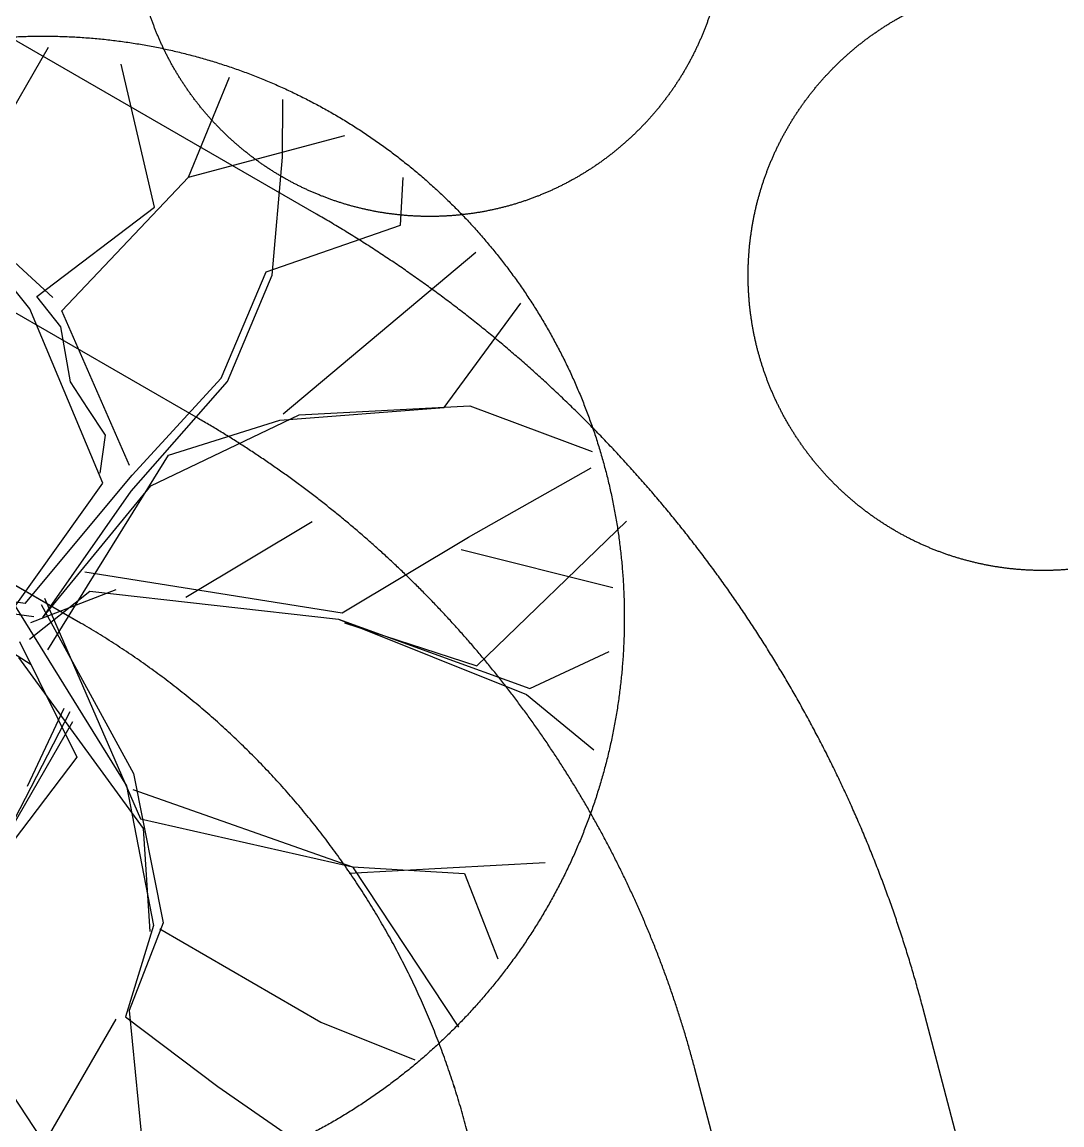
# Model space of a CAD drawing. Header units: millimetres. Extents: x 216654360 to 218309126, y 218099985 to 219647706.
# Drawn here: x 217945858 to 217954669, y 218918022 to 218927365 of the extents above; entities that cross this region are included whole.
import ezdxf
from ezdxf.xclip import XClip

# ---------------------------------------------------------------- set-up
doc = ezdxf.new("R2010")
doc.units = ezdxf.units.MM
doc.header["$LTSCALE"] = 1000
doc.header["$XCLIPFRAME"] = 0
doc.linetypes.add('DOTE', pattern=[2.42, 2, -0.2, 0.02, -0.2])
for name, color, linetype in [('A-ANNO-DOTE', 1, 'DOTE'), ('ZBTZ', 3, 'Continuous'), ('现状植物', 3, 'Continuous')]:
    doc.layers.add(name, color=color, linetype=linetype)

# ---------------------------------------------------------------- blocks, each defined once
blk = doc.blocks.new('123dttyuu')
at = {"color": 251, "linetype": 'Continuous'}
for p, q in [((-475.5373, -1172.0868), (-513.6952, -1172.0868)), ((-452.0275, -1192.049), (-469.1401, -1174.7562))]:
    blk.add_line(p, q, dxfattribs=at)
at = {"color": 7, "linetype": 'Continuous'}
for points in [[(-426.7123, -1191.8286), (-447.7627, -1191.8286, -0.200274), (-450.6059, -1190.6422), (-467.7185, -1173.3494, 0.200274), (-475.5373, -1170.0868), (-513.6952, -1170.0868)], [(-457.9867, -1188.8704), (-470.5617, -1176.163, 0.200274), (-475.5373, -1174.0868), (-513.6952, -1174.0868)]]:
    blk.add_lwpolyline(points, format="xyb", dxfattribs=at)
at = {"color": 251, "linetype": 'Continuous'}
blk.add_arc((-475.5373, -1181.0868), 9, 44.7, 90, dxfattribs=at)
blk = doc.blocks.new('$plan$00004031')
for p, q in [((-175.9, 850), (38.1, 1063.9)), ((-42.1, 970.3), (-95.6, 1063.9)), ((-175.9, 850), (-202.7, 1050.5)), ((212.1, 970.3), (171.9, 1050.5)), ((198.7, 556), (359.2, 997)), ((-202.7, 769.8), (-390, 970.3)), ((51.5, 769.8), (-42.1, 970.3)), ((38.1, 769.8), (212.1, 970.3)), ((452.9, 716.4), (479.6, 956.9)), ((-523.8, 582.7), (-523.8, 930.2)), ((-256.2, 515.9), (-175.9, 850)), ((493, 743.1), (733.8, 783.2)), ((-309.7, 515.9), (-202.7, 769.8)), ((64.9, 556), (38.1, 769.8)), ((78.3, 556), (51.5, 769.8)), ((225.4, 569.3), (493, 743.1)), ((613.4, 529.2), (747.2, 756.4)), ((198.7, 542.6), (452.9, 716.4)), ((747.2, 328.8), (854.2, 703)), ((-309.7, 489.1), (-550.5, 582.7)), ((-282.9, 529.2), (-523.8, 582.7)), ((613.4, 502.5), (894.4, 582.7)), ((51.5, 315.4), (225.4, 569.3)), ((11.4, 315.4), (64.9, 556)), ((24.8, 288.7), (78.3, 556)), ((51.5, 382.2), (198.7, 542.6)), ((-242.8, 489.1), (-309.7, 515.9)), ((-2, 328.8), (-256.2, 515.9)), ((479.6, 288.7), (613.4, 529.2)), ((-28.7, 275.3), (-309.7, 489.1)), ((-175.9, 408.9), (-242.8, 489.1)), ((854.2, 342.1), (947.9, 475.8)), ((-122.4, 382.2), (-175.9, 408.9)), ((212.1, 168.4), (345.9, 408.9)), ((-68.9, 355.5), (-122.4, 382.2)), ((38.1, -45.5), (51.5, 382.2)), ((-42.1, 288.7), (-68.9, 355.5)), ((479.6, 275.3), (854.2, 342.1)), ((-42.1, 8), (11.4, 315.4)), ((0, 1.7), (51.5, 315.4)), ((479.6, 275.3), (854.2, 328.8)), ((493, 275.3), (747.2, 328.8)), ((854.2, 328.8), (1014.8, 302)), ((0, 1.7), (24.8, 288.7)), ((24.8, 114.9), (479.6, 288.7)), ((-55.5, -5.4), (-28.7, 275.3)), ((51.5, 88.2), (479.6, 275.3)), ((91.7, 114.9), (-15.4, -18.7)), ((-2, -45.5), (51.5, 88.2)), ((733.8, -125.7), (1041.5, 74.8)), ((-15.4, 34.7), (345.9, -232.6)), ((-15.4, 21.3), (292.3, -165.8)), ((-42.1, 8), (-403.4, -139)), ((-15.4, -5.4), (-443.5, -179.1)), ((-55.5, -5.4), (292.3, -192.5)), ((733.8, -112.3), (921.1, -18.7)), ((921.1, -18.7), (1054.9, -125.7)), ((-15.4, -58.8), (185.3, -192.5)), ((24.8, -85.6), (-269.6, -72.2)), ((-2, -85.6), (359.2, -246)), ((305.7, -192.5), (733.8, -112.3)), ((345.9, -232.6), (733.8, -112.3)), ((733.8, -112.3), (1054.9, -272.7)), ((118.4, -125.7), (131.8, -286.1)), ((131.8, -125.7), (158.6, -713.8)), ((145.2, -139), (145.2, -486.5)), ((292.3, -165.8), (479.6, -379.6)), ((185.3, -192.5), (118.4, -713.8)), ((292.3, -192.5), (466.3, -393)), ((359.2, -246), (466.3, -406.3)), ((827.5, -393), (1014.8, -366.3)), ((479.6, -379.6), (506.4, -553.4)), ((466.3, -393), (506.4, -566.7)), ((479.6, -393), (827.5, -393)), ((506.4, -553.4), (640.2, -740.5)), ((506.4, -566.7), (720.5, -593.5)), ((493, -580.1), (493, -847.4)), ((720.5, -593.5), (881, -606.8)), ((305.7, -753.8), (600.1, -900.9))]:
    blk.add_line(p, q)
blk.add_circle((0, 1.7), 1086.3)
blk = doc.blocks.new('123sfg')
at = {"color": 3, "linetype": 'Continuous'}
blk.add_line((-475.5373, -1174.0768), (-485.1813, -1174.0768), dxfattribs=at)
for centre in [(-475.9441, -1167.4488), (-469.9441, -1167.4488)]:
    blk.add_circle(centre, 2.5, dxfattribs=at)
blk.add_arc((-475.5373, -1181.0768), 7, 44.7, 90, dxfattribs=at)
at = {"color": 7, "linetype": 'Continuous'}
blk.add_blockref('123dttyuu', (0, 0.01), dxfattribs=at)
at = {"layer": 'ZBTZ', "linetype": 'Continuous', "xscale": 0.004534787596233304, "yscale": 0.004534787596233304, "zscale": 0.004534787596233304, "rotation": 359.9999999999989}
blk.add_blockref('$plan$00004031', (-475.8354, -1174.2041), dxfattribs=at)
blk = doc.blocks.new('A$C04836B57')
at = {"layer": 'A-ANNO-DOTE'}
ref = blk.add_blockref('123sfg', (408074.6, 1131835.7), dxfattribs=dict(at, xscale=1000, yscale=1000, zscale=1000))
XClip(ref).set_block_clipping_path([(-527.1162536906, -1244.4995262616), (-408.0745740716, -1131.8357493737)])

msp = doc.modelspace()

# ---------------------------------------------------------------- block references
at = {"layer": '现状植物', "rotation": 330.0099772030858}
msp.add_blockref('A$C04836B57', (218025897.2, 218925138.5), dxfattribs=at)

doc.saveas('drawing.dxf')
